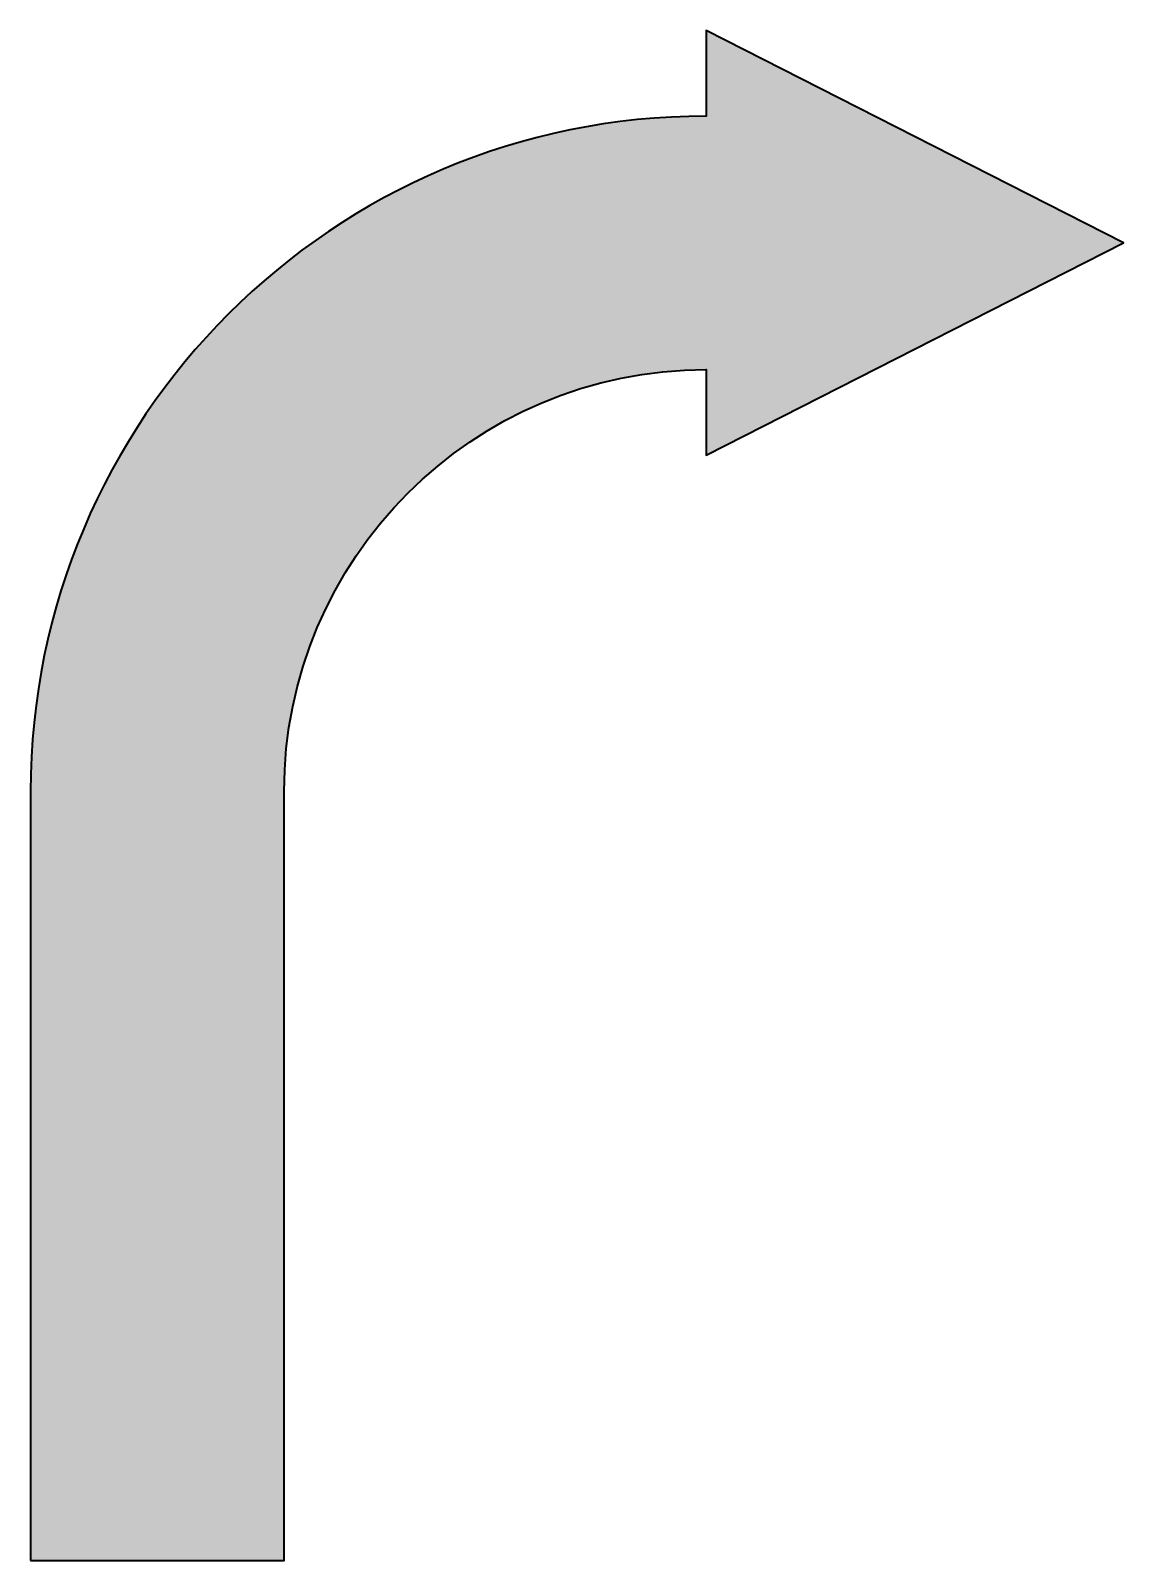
# Model space of a CAD drawing. Header units: millimetres. Extents: x -99 to 101, y -142 to 138.
import ezdxf

# ---------------------------------------------------------------- set-up
doc = ezdxf.new("R2010")
doc.units = ezdxf.units.MM
doc.header["$MEASUREMENT"] = 0
doc.layers.add('Layer 1', color=7, linetype='Continuous')

msp = doc.modelspace()

# ---------------------------------------------------------------- hatches: boundary and pattern name
at = {"layer": 'Layer 1', "true_color": 0x000000}
h = msp.add_hatch(color=18, dxfattribs=at)
edge = h.paths.add_edge_path()
edge.add_spline(control_points=[(-98.7249, -141.8625), (-98.7249, -141.8625), (-98.7249, -1.1536), (-98.7249, -1.1536), (-98.7249, 67.1301), (-43.3705, 122.4809), (24.9096, 122.4809), (24.9096, 122.4809), (24.9096, 122.4809), (24.9096, 122.4809), (24.9096, 122.4809), (24.9096, 138.1372), (24.9096, 138.1372), (24.9096, 138.1372), (101.2754, 99.2823), (101.2754, 99.2823), (101.2754, 99.2823), (24.9096, 60.4238), (24.9096, 60.4238), (24.9096, 60.4238), (24.9096, 76.0801), (24.9096, 76.0801), (24.9096, 76.0801), (24.9096, 76.0801), (24.9096, 76.0801), (-17.7447, 76.0801), (-52.324, 41.5008), (-52.324, -1.1536), (-52.324, -1.1536), (-52.324, -141.8625), (-52.324, -141.8625), (-52.324, -141.8625), (-98.7249, -141.8625), (-98.7249, -141.8625)], knot_values=[0, 0, 0, 0, 0.09090909, 0.09090909, 0.09090909, 0.18181818, 0.18181818, 0.18181818, 0.27272727, 0.27272727, 0.27272727, 0.36363636, 0.36363636, 0.36363636, 0.45454545, 0.45454545, 0.45454545, 0.54545455, 0.54545455, 0.54545455, 0.63636364, 0.63636364, 0.63636364, 0.72727273, 0.72727273, 0.72727273, 0.81818182, 0.81818182, 0.81818182, 0.90909091, 0.90909091, 0.90909091, 1, 1, 1, 1], degree=3, periodic=1)

# ---------------------------------------------------------------- linework, layer by layer
at = {"layer": 'Layer 1'}
msp.add_open_spline([(-98.7249, -141.8625), (-98.7249, -141.8625), (-98.7249, -1.1536), (-98.7249, -1.1536), (-98.7249, 67.1301), (-43.3705, 122.4809), (24.9096, 122.4809), (24.9096, 122.4809), (24.9096, 122.4809), (24.9096, 122.4809), (24.9096, 122.4809), (24.9096, 138.1372), (24.9096, 138.1372), (24.9096, 138.1372), (101.2754, 99.2823), (101.2754, 99.2823), (101.2754, 99.2823), (24.9096, 60.4238), (24.9096, 60.4238), (24.9096, 60.4238), (24.9096, 76.0801), (24.9096, 76.0801), (24.9096, 76.0801), (24.9096, 76.0801), (24.9096, 76.0801), (-17.7447, 76.0801), (-52.324, 41.5008), (-52.324, -1.1536), (-52.324, -1.1536), (-52.324, -141.8625), (-52.324, -141.8625), (-52.324, -141.8625), (-98.7249, -141.8625), (-98.7249, -141.8625)], degree=3, knots=[0, 0, 0, 0, 0.09090909, 0.09090909, 0.09090909, 0.18181818, 0.18181818, 0.18181818, 0.27272727, 0.27272727, 0.27272727, 0.36363636, 0.36363636, 0.36363636, 0.45454545, 0.45454545, 0.45454545, 0.54545455, 0.54545455, 0.54545455, 0.63636364, 0.63636364, 0.63636364, 0.72727273, 0.72727273, 0.72727273, 0.81818182, 0.81818182, 0.81818182, 0.90909091, 0.90909091, 0.90909091, 1, 1, 1, 1], dxfattribs=at)
at = {"layer": 'Layer 1', "lineweight": 35}
msp.add_open_spline([(-98.7249, -141.8625), (-98.7249, -141.8625), (-98.7249, -1.1536), (-98.7249, -1.1536), (-98.7249, 67.1301), (-43.3705, 122.4809), (24.9096, 122.4809), (24.9096, 122.4809), (24.9096, 122.4809), (24.9096, 122.4809), (24.9096, 122.4809), (24.9096, 138.1372), (24.9096, 138.1372), (24.9096, 138.1372), (101.2754, 99.2823), (101.2754, 99.2823), (101.2754, 99.2823), (24.9096, 60.4238), (24.9096, 60.4238), (24.9096, 60.4238), (24.9096, 76.0801), (24.9096, 76.0801), (24.9096, 76.0801), (24.9096, 76.0801), (24.9096, 76.0801), (-17.7447, 76.0801), (-52.324, 41.5008), (-52.324, -1.1536), (-52.324, -1.1536), (-52.324, -141.8625), (-52.324, -141.8625), (-52.324, -141.8625), (-98.7249, -141.8625), (-98.7249, -141.8625)], degree=3, knots=[0, 0, 0, 0, 0.09090909, 0.09090909, 0.09090909, 0.18181818, 0.18181818, 0.18181818, 0.27272727, 0.27272727, 0.27272727, 0.36363636, 0.36363636, 0.36363636, 0.45454545, 0.45454545, 0.45454545, 0.54545455, 0.54545455, 0.54545455, 0.63636364, 0.63636364, 0.63636364, 0.72727273, 0.72727273, 0.72727273, 0.81818182, 0.81818182, 0.81818182, 0.90909091, 0.90909091, 0.90909091, 1, 1, 1, 1], dxfattribs=at)

doc.saveas('drawing.dxf')
